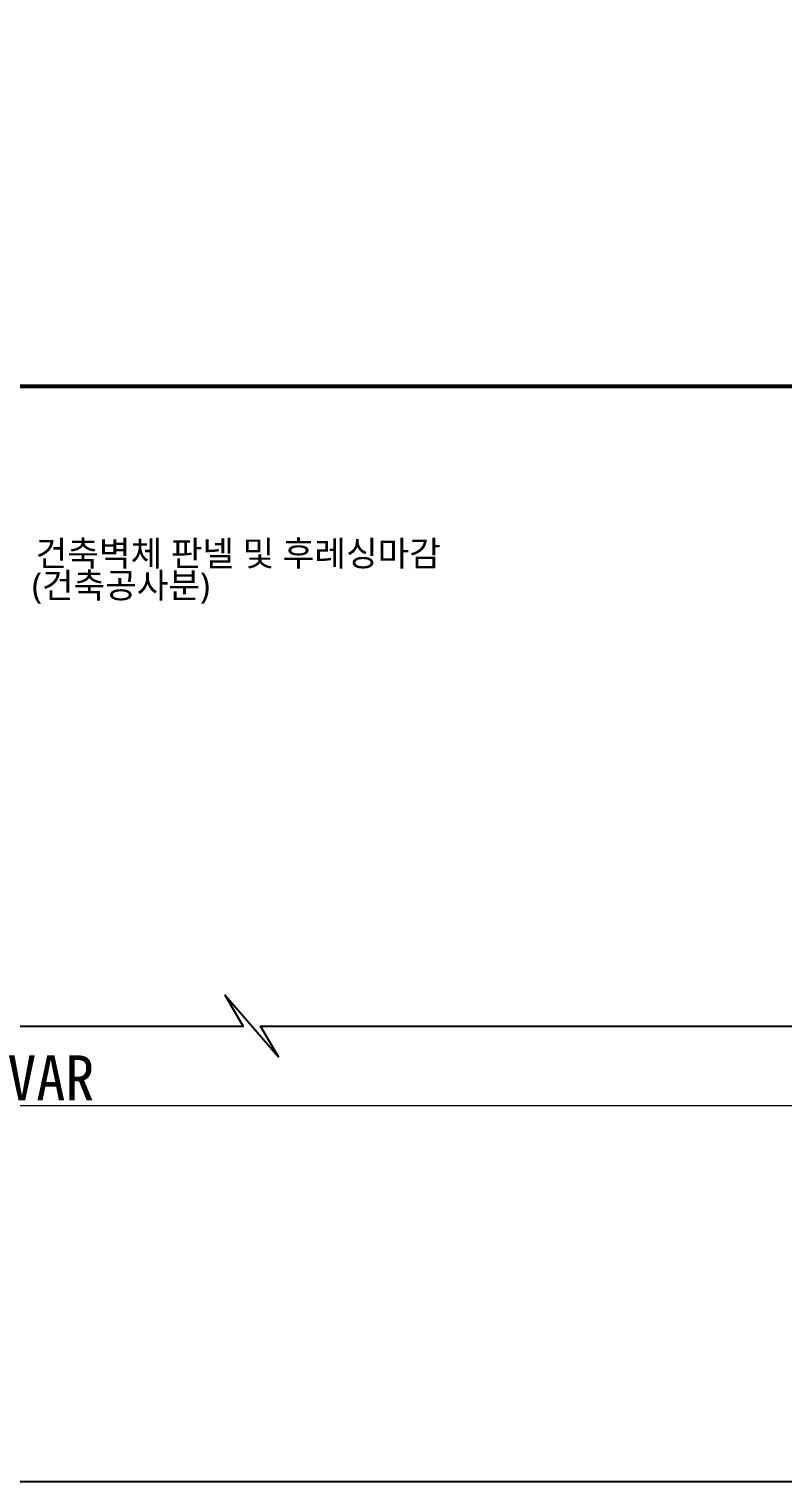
# Model space of a CAD drawing. Header units: millimetres. Extents: x 909 to 159266, y 137 to 21462.
# Drawn here: x 148118 to 148791, y 200 to 1496 of the extents above; entities that cross this region are included whole.
import ezdxf

# ---------------------------------------------------------------- set-up
doc = ezdxf.new("R2010")
doc.units = ezdxf.units.MM
doc.header["$LTSCALE"] = 50
doc.header["$MEASUREMENT"] = 0
doc.layers.get('Defpoints').update_dxf_attribs({"color": 181})
for name, color, linetype in [('252', 252, 'Continuous'), ('DIM', 7, 'Continuous'), ('주단면도-1$0$A-30', 30, 'Continuous')]:
    doc.layers.add(name, color=color, linetype=linetype)
doc.layers.add('건축120130$0$TEX', color=3, linetype='Continuous', lineweight=15)
doc.styles.add('2020음성 1차', font='나눔고딕Bold.ttf')
doc.styles.add('돋움체', font='')
doc.styles.add('울릉도M', font='NanumGothic.ttf')
doc.styles.get('돋움체').set_extended_font_data('DotumChe')
doc.dimstyles.new('류재성$0', dxfattribs={"dimscale": 50, "dimtxt": 3, "dimasz": 1.5, "dimexe": 0, "dimexo": 2, "dimgap": 1, "dimtad": 1, "dimdec": 0, "dimdsep": 46, "dimlunit": 6, "dimtxsty": '2020음성 1차', "dimblk1": 'DOT', "dimblk2": 'DOT', "dimsah": 1, "dimcen": 0.09, "dimclrt": 4, "dimadec": 0, "dimazin": 0, "dimtfac": 1, "dimtdec": 4, "dimtofl": 0, "dimtmove": 0, "dimatfit": 3, "dimldrblk": 'DOT', "dimfxl": 1, "dimtolj": 1, "dimtzin": 0, "dimarcsym": 0})

# ---------------------------------------------------------------- blocks, each defined once
blk = doc.blocks.new('_Dot')
at = {"layer": 'DIM', "color": 0, "lineweight": -2}
blk.add_line((-0.5, 0), (-1, 0), dxfattribs=at)
at = {"layer": 'DIM', "color": 0, "const_width": 0.5}
blk.add_lwpolyline([(-0.25, 0, 1), (0.25, 0, 1)], format="xyb", close=True, dxfattribs=at)
blk = doc.blocks.new('*D5581')
at = {"layer": '252', "color": 0, "lineweight": -2}
for p, q in [((147312.7605454569, 596.6698378751535), (147312.7605454569, 525.504390277878)), ((148962.760537847, 596.6698309196872), (148962.760537847, 525.5043902778777))]:
    blk.add_line(p, q, dxfattribs=at)
at = {"layer": '252', "color": 0, "lineweight": 0}
blk.add_line((148952.760537847, 535.5043902778777), (147322.7605454569, 535.504390277878), dxfattribs=at)
at = {"layer": 'Defpoints', "color": 0}
for p in [(147312.7605454569, 606.6698378751535), (148962.760537847, 606.6698309196872), (147312.7605454569, 535.504390277878)]:
    blk.add_point(p, dxfattribs=at)
at = {"layer": '252', "color": 0, "linetype": 'ByBlock', "lineweight": 0, "xscale": 10, "yscale": 10, "zscale": 10, "rotation": 180}
blk.add_blockref('_Dot', (147312.7605454569, 535.504390277878), dxfattribs=at)
at = {"layer": '252', "color": 0, "linetype": 'ByBlock', "lineweight": 0, "xscale": 10, "yscale": 10, "zscale": 10}
blk.add_blockref('_Dot', (148962.760537847, 535.5043902778777), dxfattribs=at)
at = {"layer": '252', "color": 4, "insert": (148137.760541652, 560.5310214363333), "char_height": 40, "attachment_point": 5, "style": '돋움체'}
blk.add_mtext('\\A1;VAR', dxfattribs=at)

msp = doc.modelspace()

# ---------------------------------------------------------------- linework, layer by layer
at = {"color": 2}
msp.add_lwpolyline([(146822.6886352754, 606.6698378741639), (148309.4370992146, 606.6698378741639), (148293.2726293764, 634.1496606513756), (148340.9691952876, 579.1900150969523), (148324.8047254345, 606.6698378741639), (149811.5531893813, 606.6698378741639)], dxfattribs=at)
at = {"layer": 'Defpoints'}
msp.add_lwpolyline([(143000, 5739.999999998137), (150099.9999999953, 5739.999999998137), (150099.9999999953, 199.9999999981374), (143000, 199.9999999981374)], close=True, dxfattribs=at)
at = {"layer": '주단면도-1$0$A-30', "ltscale": 3}
for p, q in [((149073.460549258, 1178.202380515148), (147310.9605454569, 1178.202380515148)), ((149075.2605492579, 1176.402380515217), (147310.9605454569, 1176.402380515217))]:
    msp.add_line(p, q, dxfattribs=at)

# ---------------------------------------------------------------- texts
at = {"layer": '건축120130$0$TEX', "style": '울릉도M'}
for s, p in [('건축벽체 판넬 및 후레싱마감', (148124.1878530924, 1017.116891969381)), ('(건축공사분)', (148120.996167982, 988.5958156198394))]:
    msp.add_text(s, height=22.5, dxfattribs=at).set_placement(p)

# ---------------------------------------------------------------- dimensions: what is measured, and where the dimension line sits
at = {"layer": '252', "color": 0}
dim = msp.add_linear_dim(base=(147312.7605454569, 535.504390277878), p1=(148962.760537847, 606.6698309196872), p2=(147312.7605454569, 606.6698378751535), angle=180, text='VAR', dimstyle='류재성$0', override={"dimtxt": 0.8, "dimasz": 0.2, "dimexe": 0.2, "dimexo": 0.2, "dimgap": 0.1, "dimtxsty": '돋움체', "dimtix": 1, "dimtofl": 1, "dimlwd": 0}, dxfattribs=at)
dim.commit()
dim.dimension.update_dxf_attribs({"geometry": '*D5581', "text_midpoint": (148137.760541652, 560.5310214363333)})

doc.saveas('drawing.dxf')
